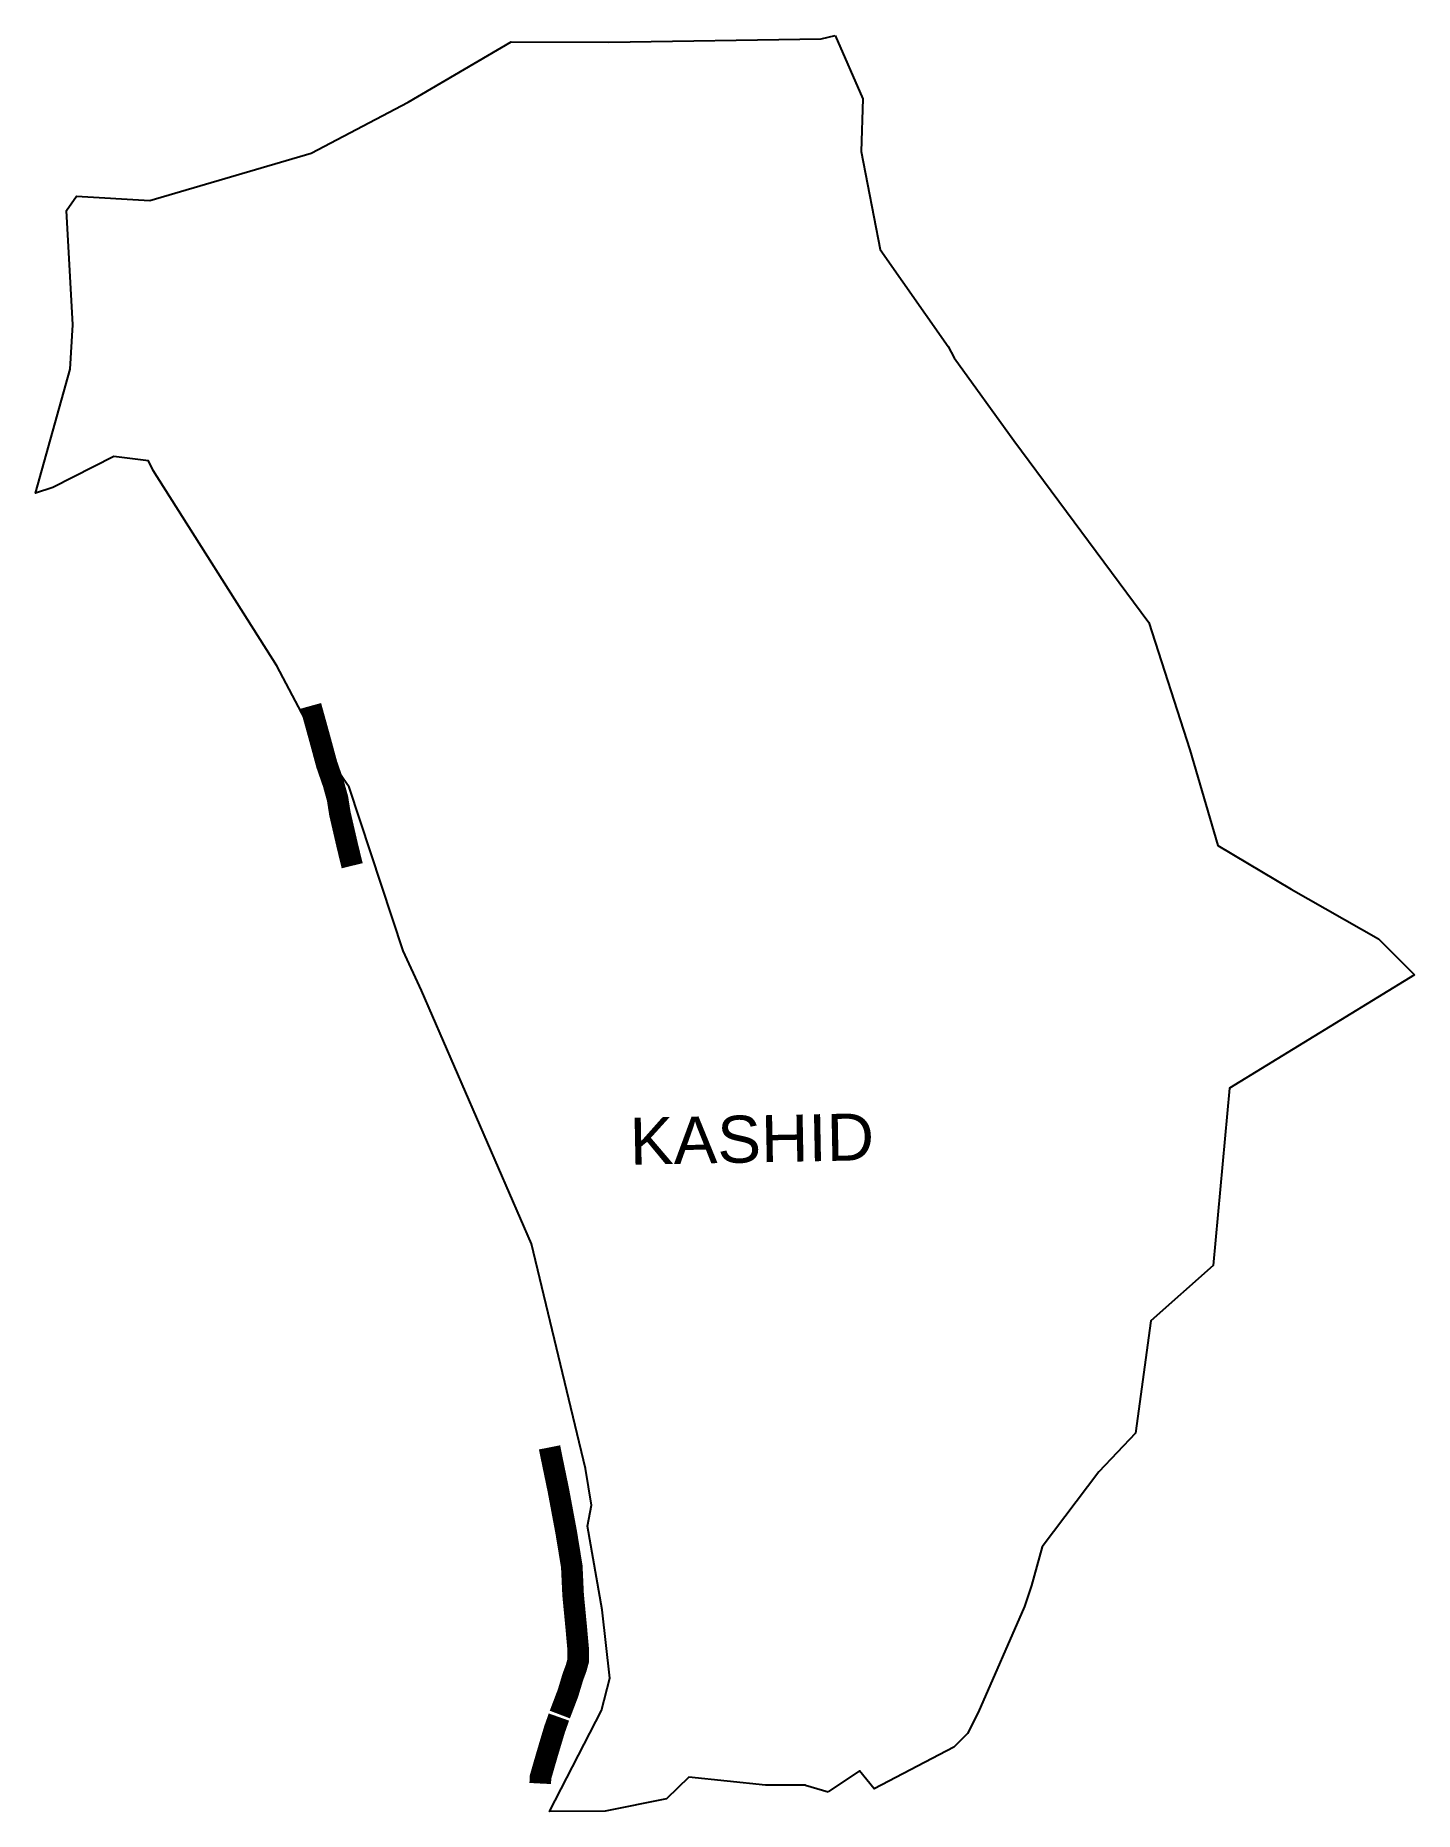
# Model space of a CAD drawing. Header units: metres. Extents: x 277692 to 280884, y 2039042 to 2043152.
import ezdxf

# ---------------------------------------------------------------- set-up
doc = ezdxf.new("R2010")
doc.units = ezdxf.units.M
for name, color, linetype in [('ARTIFICIALLY PROTECTED', 10, 'Continuous'), ('village', 3, 'Continuous'), ('VILLAGE NAME', 250, 'Continuous')]:
    doc.layers.add(name, color=color, linetype=linetype)
doc.styles.get("Standard").update_dxf_attribs({"font": 'simplex.shx'})

msp = doc.modelspace()

# ---------------------------------------------------------------- linework, layer by layer
at = {"color": 3, "flags": 128}
for points in [[(279510.7, 2043144.9), (279542.6, 2043152.3)], [(279474, 2039103.1), (279526.6, 2039088)]]:
    msp.add_lwpolyline(points, dxfattribs=at)
at = {"layer": 'ARTIFICIALLY PROTECTED', "const_width": 50, "flags": 128}
for points in [[(278329.1, 2041600.8), (278350.1, 2041524.9), (278366.3, 2041465.1), (278381.6, 2041421.1), (278391.3, 2041385.9), (278396.5, 2041352.5), (278414.1, 2041276.1), (278425.1, 2041230.9)], [(278905.7, 2039266.5), (278924.5, 2039315.9), (278936.1, 2039354.3), (278943.6, 2039374.4), (278948.2, 2039391.5), (278948.4, 2039415), (278943.4, 2039470.5), (278936.4, 2039543.4), (278933.4, 2039608.8), (278920.5, 2039687.8), (278902.4, 2039784.9), (278885.5, 2039866.5), (278881.9, 2039884.8)], [(278860.3, 2039106.9), (278861.1, 2039122.2), (278875.9, 2039173.4), (278893.6, 2039232.5), (278903.6, 2039260.7)]]:
    msp.add_lwpolyline(points, dxfattribs=at)
at = {"layer": 'village', "color": 3}
for points in [[(279474, 2039103.1, 0), (279381.4, 2039103, 0), (279204.2, 2039121.4, 0), (279152.3, 2039071.2, 0), (279010.5, 2039042.6, 0), (278881.7, 2039042.2, 0), (279002, 2039276.2, 0), (279021.1, 2039350.7, 0), (279003.4, 2039508.6, 0), (278969.9, 2039702.7, 0), (278978.9, 2039751, 0), (278965, 2039836.1, 0), (278840.4, 2040356.1, 0), (278585.6, 2040942.2, 0), (278542.9, 2041034.3, 0), (278418.5, 2041412.5, 0), (278336.8, 2041530.1, 0), (278250.4, 2041693.4, 0), (277964.2, 2042145.8, 0), (277953.6, 2042168.1, 0), (277873.3, 2042178.2, 0), (277732.6, 2042106.5, 0), (277692.2, 2042093.2, 0), (277772.6, 2042379.9, 0), (277778.6, 2042482.8, 0), (277763.8, 2042747, 0), (277787.1, 2042780.6, 0), (277957.1, 2042770.8, 0), (278329.9, 2042880.2, 0), (278554.4, 2042998.1, 0), (278793.4, 2043138, 0), (279018.9, 2043137, 0), (279510.7, 2043144.9, 0)], [(279542.6, 2043152.3, 0), (279607, 2043005.8, 0), (279603, 2042883.5, 0), (279647.2, 2042657, 0), (279804.6, 2042432.4, 0), (279818.3, 2042406.5, 0), (279956.2, 2042215.1, 0), (280269, 2041794.1, 0), (280363.7, 2041498.8, 0), (280428.8, 2041277.9, 0), (280598.1, 2041176.6, 0), (280800.3, 2041061.6, 0), (280883.6, 2040978.2, 0)], [(280883.6, 2040978.2, 0), (280455.4, 2040716.4, 0), (280417.4, 2040305.6, 0), (280273.7, 2040177.9, 0), (280238.1, 2039917.8, 0), (280152.8, 2039828.5, 0), (280021.6, 2039654.7, 0), (279997.4, 2039565.1, 0), (279981.4, 2039516.3, 0), (279874, 2039270.9, 0), (279849.1, 2039222.9, 0), (279817.2, 2039191.2, 0), (279633.3, 2039094.7, 0), (279599.2, 2039136.1, 0), (279526.6, 2039088, 0)]]:
    msp.add_polyline3d(points, dxfattribs=at)

# ---------------------------------------------------------------- texts
at = {"layer": 'VILLAGE NAME', "insert": (279066.3, 2040647.5), "char_height": 108.748, "attachment_point": 1, "rotation": 1.1028}
msp.add_mtext_dynamic_manual_height_columns('{\\fArial|b0|i0|c0|p34;KASHID}', width=726.929, gutter_width=543.7, heights=[0], dxfattribs=at)

doc.saveas('drawing.dxf')
